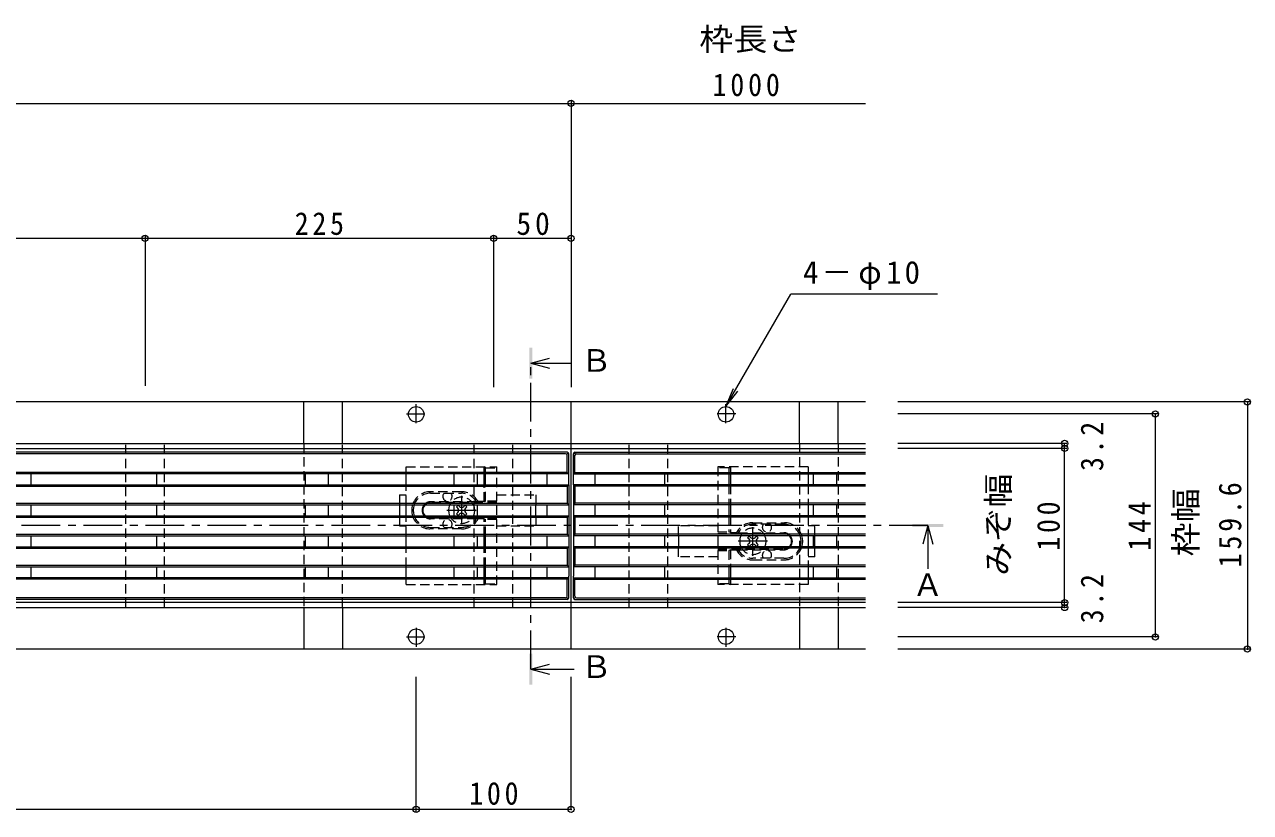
# Model space of a CAD drawing. Units: millimetres at full size, sheet at 1:5; some dimension numbers follow another scale. Extents: x -1782 to 1922, y -1359 to 1336.
# Drawn here: x -792 to -1, y 104 to 613 of the extents above; entities that cross this region are included whole.
import ezdxf
from ezdxf.enums import TextEntityAlignment as Align

# ---------------------------------------------------------------- set-up
doc = ezdxf.new("R2010")
doc.units = ezdxf.units.MM
doc.header["$LTSCALE"] = 5
doc.header["$PDMODE"] = 32
doc.header["$PDSIZE"] = 4
doc.linetypes.add('CHAIN1', pattern=[8, 5, -1, 1, -1])
doc.linetypes.add('DASHED1', pattern=[1.8, 1.2, -0.6])
for name, color, linetype, lineweight in [('4-0_通り芯', 7, 'Continuous', 9), ('4-2_給水施設', 3, 'Continuous', 9), ('4-4_ハッチ', 7, 'Continuous', 9), ('4-5_図形', 7, 'Continuous', 9)]:
    doc.layers.add(name, color=color, linetype=linetype, lineweight=lineweight)
doc.styles.add('ＭＳ ゴシック', font='')
doc.styles.get('ＭＳ ゴシック').set_extended_font_data('MS Gothic')

msp = doc.modelspace()

# ---------------------------------------------------------------- linework, layer by layer
at = {"layer": '4-0_通り芯'}
for p, q in [((-249.529, 369.111), (-1629.529, 369.111)), ((-612.029, 342.311), (-612.029, 369.111)), ((-587.029, 342.311), (-587.029, 369.111)), ((-439.529, 209.511), (-439.529, 369.111)), ((-292.029, 342.311), (-292.029, 369.111)), ((-267.029, 342.311), (-267.029, 369.111)), ((-1629.529, 342.311), (-249.529, 342.311)), ((-1629.529, 339.111), (-249.529, 339.111)), ((-550.228, 302.611), (-550.228, 295.611)), ((-462.228, 295.611), (-462.228, 302.611)), ((-370.188, 282.611), (-370.188, 275.611)), ((-282.188, 275.611), (-282.188, 282.611)), ((-249.529, 239.511), (-1629.529, 239.511)), ((-1629.529, 236.311), (-249.529, 236.311)), ((-612.029, 236.311), (-612.029, 209.511)), ((-587.029, 236.311), (-587.029, 209.511)), ((-292.029, 236.311), (-292.029, 209.511)), ((-267.029, 236.311), (-267.029, 209.511)), ((-249.529, 209.511), (-1629.529, 209.511))]:
    msp.add_line(p, q, dxfattribs=at)
at = {"layer": '4-0_通り芯', "linetype": 'DASHED1'}
for p, q in [((-727.029, 236.311), (-727.029, 342.311)), ((-702.029, 236.311), (-702.029, 342.311)), ((-612.029, 342.311), (-612.029, 236.311)), ((-587.029, 236.311), (-587.029, 342.311)), ((-502.029, 236.311), (-502.029, 342.311)), ((-477.029, 236.311), (-477.029, 342.311)), ((-402.029, 236.311), (-402.029, 342.311)), ((-377.029, 236.311), (-377.029, 342.311)), ((-292.029, 342.311), (-292.029, 236.311)), ((-267.029, 342.311), (-267.029, 236.311)), ((-550.228, 309.111), (-550.228, 302.611)), ((-550.228, 309.111), (-545.928, 309.111)), ((-462.228, 295.611), (-462.228, 289.111)), ((-487.528, 289.111), (-462.228, 289.111)), ((-370.188, 282.611), (-370.188, 289.111)), ((-344.888, 289.111), (-370.188, 289.111)), ((-282.188, 269.111), (-286.488, 269.111)), ((-282.188, 269.111), (-282.188, 275.611))]:
    msp.add_line(p, q, dxfattribs=at)
at = {"layer": '4-0_通り芯', "color": 3, "linetype": 'DASHED1'}
for p, q in [((-545.928, 327.111), (-487.528, 327.111)), ((-545.928, 322.611), (-545.928, 327.111)), ((-494.728, 326.611), (-495.728, 327.111)), ((-495.728, 322.611), (-495.728, 327.111)), ((-494.728, 326.611), (-487.528, 326.611)), ((-494.728, 322.611), (-494.728, 326.611)), ((-487.528, 251.111), (-487.528, 327.111)), ((-286.488, 327.111), (-344.888, 327.111)), ((-344.888, 327.111), (-344.888, 251.111)), ((-337.688, 326.611), (-344.888, 326.611)), ((-337.688, 326.611), (-336.688, 327.111)), ((-337.688, 326.611), (-337.688, 322.611)), ((-336.688, 327.111), (-336.688, 322.611)), ((-286.488, 327.111), (-286.488, 322.611)), ((-545.928, 302.611), (-545.928, 315.611)), ((-510.248, 311.111), (-530.228, 311.111)), ((-530.228, 310.111), (-510.248, 310.111)), ((-495.728, 304.711), (-495.728, 315.611)), ((-494.728, 305.111), (-494.728, 315.611)), ((-337.688, 315.611), (-337.688, 302.611)), ((-336.688, 315.611), (-336.688, 302.611)), ((-286.488, 315.611), (-286.488, 302.611)), ((-500.702, 304.611), (-530.228, 304.611)), ((-487.528, 304.111), (-530.228, 304.111)), ((-499.615, 304.711), (-500.702, 304.611)), ((-495.728, 304.711), (-499.615, 304.711)), ((-495.728, 304.711), (-494.728, 305.111)), ((-487.528, 305.111), (-494.728, 305.111)), ((-545.928, 282.611), (-545.928, 295.611)), ((-487.528, 294.111), (-530.228, 294.111)), ((-500.702, 293.611), (-530.228, 293.611)), ((-499.615, 293.511), (-500.702, 293.611)), ((-495.728, 293.511), (-499.615, 293.511)), ((-495.728, 282.611), (-495.728, 293.511)), ((-495.728, 293.511), (-494.728, 293.111)), ((-494.728, 282.611), (-494.728, 293.111)), ((-487.528, 293.111), (-494.728, 293.111)), ((-337.688, 295.611), (-337.688, 285.111)), ((-336.688, 295.611), (-336.688, 284.711)), ((-286.488, 295.611), (-286.488, 282.611)), ((-530.428, 288.111), (-510.248, 288.111)), ((-510.248, 287.111), (-530.428, 287.111)), ((-344.888, 285.111), (-337.688, 285.111)), ((-336.688, 284.711), (-337.688, 285.111)), ((-322.168, 291.111), (-301.988, 291.111)), ((-301.988, 290.111), (-322.168, 290.111)), ((-344.888, 284.111), (-302.188, 284.111)), ((-336.688, 284.711), (-332.801, 284.711)), ((-332.801, 284.711), (-331.714, 284.611)), ((-331.714, 284.611), (-302.188, 284.611)), ((-545.928, 262.611), (-545.928, 275.611)), ((-495.728, 262.611), (-495.728, 275.611)), ((-494.728, 262.611), (-494.728, 275.611)), ((-344.888, 274.111), (-302.188, 274.111)), ((-344.888, 273.111), (-337.688, 273.111)), ((-336.688, 273.511), (-337.688, 273.111)), ((-337.688, 273.111), (-337.688, 262.611)), ((-336.688, 273.511), (-336.688, 262.611)), ((-336.688, 273.511), (-332.801, 273.511)), ((-332.801, 273.511), (-331.714, 273.611)), ((-331.714, 273.611), (-302.188, 273.611)), ((-286.488, 275.611), (-286.488, 262.611)), ((-302.188, 268.111), (-322.168, 268.111)), ((-322.168, 267.111), (-302.188, 267.111)), ((-545.928, 251.111), (-545.928, 255.611)), ((-495.728, 251.111), (-495.728, 255.611)), ((-494.728, 251.611), (-494.728, 255.611)), ((-337.688, 255.611), (-337.688, 251.611)), ((-336.688, 255.611), (-336.688, 251.111)), ((-286.488, 255.611), (-286.488, 251.111)), ((-545.928, 251.111), (-487.528, 251.111)), ((-494.728, 251.611), (-495.728, 251.111)), ((-494.728, 251.611), (-487.528, 251.611)), ((-337.688, 251.611), (-344.888, 251.611)), ((-286.488, 251.111), (-344.888, 251.111)), ((-337.688, 251.611), (-336.688, 251.111))]:
    msp.add_line(p, q, dxfattribs=at)
at = {"layer": '4-0_通り芯', "color": 3}
for p, q in [((-545.928, 315.611), (-545.928, 322.611)), ((-495.728, 315.611), (-495.728, 322.611)), ((-494.728, 315.611), (-494.728, 322.611)), ((-337.688, 322.611), (-337.688, 315.611)), ((-336.688, 322.611), (-336.688, 315.611)), ((-286.488, 322.611), (-286.488, 315.611)), ((-545.928, 295.611), (-545.928, 302.611)), ((-337.688, 302.611), (-337.688, 295.611)), ((-336.688, 302.611), (-336.688, 295.611)), ((-286.488, 302.611), (-286.488, 295.611)), ((-545.928, 275.611), (-545.928, 282.611)), ((-495.728, 275.611), (-495.728, 282.611)), ((-494.728, 275.611), (-494.728, 282.611)), ((-286.488, 282.611), (-286.488, 275.611)), ((-545.928, 255.611), (-545.928, 262.611)), ((-495.728, 255.611), (-495.728, 262.611)), ((-494.728, 255.611), (-494.728, 262.611)), ((-337.688, 262.611), (-337.688, 255.611)), ((-336.688, 262.611), (-336.688, 255.611)), ((-286.488, 262.611), (-286.488, 255.611))]:
    msp.add_line(p, q, dxfattribs=at)
at = {"layer": '4-0_通り芯', "color": 6}
for p, q in [((-512.526, 302.47), (-513.587, 301.409)), ((-512.703, 300.526), (-513.587, 301.409)), ((-511.642, 301.586), (-512.526, 302.47)), ((-508.814, 301.586), (-507.93, 302.47)), ((-507.93, 302.47), (-506.869, 301.409)), ((-507.753, 300.526), (-506.869, 301.409)), ((-511.642, 296.637), (-512.526, 295.753)), ((-508.814, 296.637), (-507.93, 295.753)), ((-324.663, 277.697), (-325.546, 276.813)), ((-323.602, 281.586), (-324.486, 282.47)), ((-320.773, 281.586), (-319.89, 282.47)), ((-319.713, 277.697), (-318.829, 276.813)), ((-324.486, 275.753), (-325.546, 276.813)), ((-323.602, 276.637), (-324.486, 275.753)), ((-320.773, 276.637), (-319.89, 275.753)), ((-319.89, 275.753), (-318.829, 276.813))]:
    msp.add_line(p, q, dxfattribs=at)
at = {"layer": '4-0_通り芯', "linetype": 'CHAIN1'}
for p, q in [((-510.228, 308.542), (-510.228, 290.075)), ((-519.65, 299.111), (-500.85, 299.111)), ((-322.188, 269.681), (-322.188, 288.148)), ((-312.766, 279.111), (-331.565, 279.111))]:
    msp.add_line(p, q, dxfattribs=at)
at = {"layer": '4-0_通り芯', "linetype": 'DASHED1'}
for points in [[(-487.528, 309.111), (-462.228, 309.111), (-462.228, 302.611)], [(-550.228, 295.611), (-550.228, 289.111), (-545.928, 289.111)], [(-282.188, 282.611), (-282.188, 289.111), (-286.488, 289.111)], [(-344.888, 269.111), (-370.188, 269.111), (-370.188, 275.611)]]:
    msp.add_lwpolyline(points, dxfattribs=at)
at = {"layer": '4-0_通り芯', "color": 6}
for points in [[(-512.703, 297.697), (-513.587, 296.813), (-512.526, 295.753)], [(-507.753, 297.697), (-506.869, 296.813), (-507.93, 295.753)], [(-324.663, 280.526), (-325.546, 281.409), (-324.486, 282.47)], [(-319.713, 280.526), (-318.829, 281.409), (-319.89, 282.47)]]:
    msp.add_lwpolyline(points, dxfattribs=at)
at = {"layer": '4-0_通り芯'}
for centre in [(-539.529, 361.111), (-339.529, 361.111), (-539.529, 217.511), (-339.529, 217.511)]:
    msp.add_circle(centre, 5, dxfattribs=at)
at = {"layer": '4-0_通り芯', "color": 3, "linetype": 'DASHED1'}
for centre, radius, start, end in [((-530.428, 299.111), 12, 89.04516, 163.04224), ((-530.428, 299.111), 11, 88.95837, 161.447), ((-519.328, 308.111), 3, 138.18969, 41.81031), ((-510.228, 299.111), 12, 27.81814, 90), ((-510.228, 299.111), 11, 30, 90), ((-530.228, 299.111), 5.5, 90, 140.4788), ((-530.228, 299.111), 5, 90, 135.573), ((-530.428, 299.111), 12, 196.95776, 270), ((-530.428, 299.111), 11, 198.553, 270), ((-530.228, 299.111), 5.5, 219.5212, 270), ((-530.228, 299.111), 5, 224.427, 270), ((-519.328, 290.111), 3, 318.18969, 221.81031), ((-510.228, 299.111), 11, 270, 330), ((-510.228, 299.111), 12, 270, 332.18186), ((-322.188, 279.111), 12, 90, 152.18186), ((-322.188, 279.111), 11, 90, 150), ((-313.088, 288.111), 3, 138.18969, 41.81031), ((-301.988, 279.111), 12, 16.95776, 90), ((-301.988, 279.111), 11, 18.553, 90), ((-302.188, 279.111), 5.5, 39.5212, 90), ((-302.188, 279.111), 5, 44.427, 90), ((-322.188, 279.111), 12, 207.81814, 270), ((-322.188, 279.111), 11, 210, 270), ((-313.088, 270.111), 3, 318.18969, 221.81031), ((-301.988, 279.111), 11, 268.95837, 341.447), ((-301.988, 279.111), 12, 269.04516, 343.04224), ((-302.188, 279.111), 5.5, 270, 320.4788), ((-302.188, 279.111), 5, 270, 315.573)]:
    msp.add_arc(centre, radius, start, end, dxfattribs=at)
at = {"layer": '4-0_通り芯', "color": 3}
for centre, radius, start, end in [((-530.428, 299.111), 12, 163.04224, 196.95776), ((-530.428, 299.111), 11, 161.447, 198.553), ((-530.228, 299.111), 5.5, 140.4788, 219.5212), ((-530.228, 299.111), 5, 135.573, 224.427), ((-302.188, 279.111), 5, 315.573, 44.427), ((-302.188, 279.111), 5.5, 320.4788, 39.5212), ((-301.988, 279.111), 11, 341.447, 18.553), ((-301.988, 279.111), 12, 343.04224, 16.95776)]:
    msp.add_arc(centre, radius, start, end, dxfattribs=at)
at = {"layer": '4-0_通り芯', "color": 6}
for centre, radius, start, end in [((-510.228, 299.111), 8.5, 155.68426, 204.31574), ((-510.228, 303), 2, 225, 315), ((-510.228, 299.111), 8.5, 335.68426, 24.31574), ((-514.117, 299.111), 2, 315, 45), ((-510.228, 295.222), 2, 45, 135), ((-506.339, 299.111), 2, 135, 225), ((-322.188, 279.111), 8.5, 155.68426, 204.31574), ((-326.077, 279.111), 2, 315, 45), ((-322.188, 283), 2, 225, 315), ((-322.188, 275.222), 2, 45, 135), ((-318.299, 279.111), 2, 135, 225), ((-322.188, 279.111), 8.5, 335.68426, 24.31574)]:
    msp.add_arc(centre, radius, start, end, dxfattribs=at)
at = {"layer": '4-0_通り芯', "color": 6, "linetype": 'DASHED1'}
for centre, start, end in [((-510.228, 299.111), 24.31574, 155.68426), ((-510.228, 299.111), 204.31574, 335.68426), ((-322.188, 279.111), 24.31574, 155.68426), ((-322.188, 279.111), 204.31574, 335.68426)]:
    msp.add_arc(centre, 8.5, start, end, dxfattribs=at)
at = {"layer": '4-2_給水施設'}
for p, q in [((-442.029, 336.611), (-1437.029, 336.611)), ((-443.029, 335.611), (-1436.029, 335.611)), ((-442.322, 335.319), (-441.322, 336.319)), ((-442.029, 323.611), (-442.029, 334.611)), ((-441.029, 322.611), (-441.029, 335.611)), ((-438.029, 322.611), (-438.029, 335.611)), ((-436.736, 335.319), (-437.736, 336.319)), ((-437.029, 336.611), (-249.529, 336.611)), ((-437.029, 323.611), (-437.029, 334.611)), ((-436.029, 335.611), (-249.529, 335.611)), ((-441.029, 322.611), (-1438.029, 322.611)), ((-442.029, 323.611), (-1436.029, 323.611)), ((-788.029, 315.611), (-788.029, 322.611)), ((-707.029, 315.611), (-707.029, 322.611)), ((-611.029, 315.611), (-611.029, 322.611)), ((-596.029, 315.611), (-596.029, 322.611)), ((-515.029, 315.611), (-515.029, 322.611)), ((-500.029, 315.611), (-500.029, 322.611)), ((-455.029, 315.611), (-455.029, 322.611)), ((-442.029, 323.611), (-441.029, 322.611)), ((-441.029, 315.611), (-441.029, 322.611)), ((-437.029, 323.611), (-438.029, 322.611)), ((-438.029, 322.611), (-249.529, 322.611)), ((-438.029, 315.611), (-438.029, 322.611)), ((-437.029, 323.611), (-249.529, 323.611)), ((-424.029, 315.611), (-424.029, 322.611)), ((-379.029, 315.611), (-379.029, 322.611)), ((-283.029, 315.611), (-283.029, 322.611)), ((-268.029, 315.611), (-268.029, 322.611)), ((-1438.029, 315.611), (-441.029, 315.611)), ((-1437.029, 314.611), (-442.017, 314.611)), ((-442.029, 314.611), (-441.029, 315.611)), ((-442.029, 314.611), (-442.029, 303.611)), ((-441.029, 315.611), (-441.029, 302.611)), ((-249.529, 315.611), (-438.029, 315.611)), ((-437.029, 314.611), (-438.029, 315.611)), ((-438.029, 315.611), (-438.029, 302.611)), ((-249.529, 314.611), (-437.041, 314.611)), ((-437.029, 314.611), (-437.029, 303.611)), ((-1438.029, 302.611), (-441.029, 302.611)), ((-1437.029, 303.611), (-442.029, 303.611)), ((-788.029, 295.611), (-788.029, 302.611)), ((-707.029, 295.611), (-707.029, 302.611)), ((-611.029, 295.611), (-611.029, 302.611)), ((-596.029, 295.611), (-596.029, 302.611)), ((-515.029, 295.611), (-515.029, 302.611)), ((-500.029, 295.611), (-500.029, 302.611)), ((-455.029, 295.611), (-455.029, 302.611)), ((-442.029, 303.611), (-441.029, 302.611)), ((-441.029, 302.611), (-441.029, 256.668)), ((-437.029, 303.611), (-438.029, 302.611)), ((-249.529, 302.611), (-438.029, 302.611)), ((-438.029, 302.611), (-438.029, 256.668)), ((-249.529, 303.611), (-437.029, 303.611)), ((-424.029, 295.611), (-424.029, 302.611)), ((-379.029, 295.611), (-379.029, 302.611)), ((-283.029, 295.611), (-283.029, 302.611)), ((-268.029, 295.611), (-268.029, 302.611)), ((-1438.029, 295.611), (-441.029, 295.611)), ((-1437.029, 294.611), (-442.017, 294.611)), ((-442.029, 294.611), (-441.029, 295.611)), ((-442.029, 294.611), (-442.029, 283.611)), ((-249.529, 295.611), (-438.029, 295.611)), ((-437.029, 294.611), (-438.029, 295.611)), ((-249.529, 294.611), (-437.041, 294.611)), ((-437.029, 294.611), (-437.029, 283.611)), ((-1438.029, 282.611), (-441.029, 282.611)), ((-1437.029, 283.611), (-442.029, 283.611)), ((-788.029, 275.611), (-788.029, 282.611)), ((-707.029, 275.611), (-707.029, 282.611)), ((-611.029, 275.611), (-611.029, 282.611)), ((-596.029, 275.611), (-596.029, 282.611)), ((-515.029, 275.611), (-515.029, 282.611)), ((-500.029, 275.611), (-500.029, 282.611)), ((-455.029, 275.611), (-455.029, 282.611)), ((-442.029, 283.611), (-441.029, 282.611)), ((-437.029, 283.611), (-438.029, 282.611)), ((-249.529, 282.611), (-438.029, 282.611)), ((-249.529, 283.611), (-437.029, 283.611)), ((-424.029, 275.611), (-424.029, 282.611)), ((-379.029, 275.611), (-379.029, 282.611)), ((-283.029, 275.611), (-283.029, 282.611)), ((-268.029, 275.611), (-268.029, 282.611)), ((-1438.029, 275.611), (-441.029, 275.611)), ((-1437.029, 274.611), (-442.017, 274.611)), ((-442.029, 274.611), (-441.029, 275.611)), ((-442.029, 274.611), (-442.029, 263.611)), ((-249.529, 275.611), (-438.029, 275.611)), ((-437.029, 274.611), (-438.029, 275.611)), ((-249.529, 274.611), (-437.041, 274.611)), ((-437.029, 274.611), (-437.029, 263.611)), ((-1438.029, 262.611), (-441.029, 262.611)), ((-1437.029, 263.611), (-442.029, 263.611)), ((-788.029, 255.611), (-788.029, 262.611)), ((-707.029, 255.611), (-707.029, 262.611)), ((-611.029, 255.611), (-611.029, 262.611)), ((-596.029, 255.611), (-596.029, 262.611)), ((-515.029, 255.611), (-515.029, 262.611)), ((-500.029, 255.611), (-500.029, 262.611)), ((-455.029, 255.611), (-455.029, 262.611)), ((-442.029, 263.611), (-441.029, 262.611)), ((-437.029, 263.611), (-438.029, 262.611)), ((-249.529, 262.611), (-438.029, 262.611)), ((-249.529, 263.611), (-437.029, 263.611)), ((-424.029, 255.611), (-424.029, 262.611)), ((-379.029, 255.611), (-379.029, 262.611)), ((-283.029, 255.611), (-283.029, 262.611)), ((-268.029, 255.611), (-268.029, 262.611)), ((-441.029, 255.611), (-1438.029, 255.611)), ((-442.029, 254.611), (-1437.029, 254.611)), ((-442.029, 254.611), (-441.029, 255.611)), ((-442.029, 243.611), (-442.029, 254.611)), ((-441.029, 242.611), (-441.029, 256.668)), ((-438.029, 242.611), (-438.029, 256.668)), ((-438.029, 255.611), (-249.529, 255.611)), ((-437.029, 254.611), (-438.029, 255.611)), ((-437.029, 254.611), (-249.529, 254.611)), ((-437.029, 243.611), (-437.029, 254.611)), ((-443.029, 242.611), (-1436.029, 242.611)), ((-442.322, 242.904), (-441.322, 241.904)), ((-436.736, 242.904), (-437.736, 241.904)), ((-437.029, 241.611), (-249.529, 241.611)), ((-436.029, 242.611), (-249.529, 242.611))]:
    msp.add_line(p, q, dxfattribs=at)
msp.add_lwpolyline([(-442.029, 241.611), (-498.292, 241.611), (-1437.029, 241.611)], dxfattribs=at)
for centre, start, end in [((-443.029, 334.611), 0, 90), ((-442.029, 335.611), 0, 90), ((-437.029, 335.611), 90, 180), ((-436.029, 334.611), 90, 180), ((-443.029, 243.611), 270, 0), ((-442.029, 242.611), 270, 0), ((-437.029, 242.611), 180, 270), ((-436.029, 243.611), 180, 270)]:
    msp.add_arc(centre, 1, start, end, dxfattribs=at)
at = {"layer": '4-4_ハッチ'}
for p, q in [((-439.529, 563.357), (-439.529, 378.652)), ((-1629.529, 561.857), (-249.529, 561.857)), ((-714.529, 476.163), (-714.529, 379.467)), ((-489.529, 476.163), (-489.529, 378.652)), ((-439.529, 474.663), (-1439.529, 474.663)), ((-1.446, 369.111), (-228.62, 369.111)), ((-2.946, 369.111), (-2.946, 209.511)), ((-60.786, 361.311), (-228.62, 361.311)), ((-62.286, 217.311), (-62.286, 361.311)), ((-119.403, 342.311), (-228.62, 342.311)), ((-120.903, 236.311), (-120.903, 342.311)), ((-119.403, 339.111), (-228.62, 339.111)), ((-119.403, 239.511), (-228.62, 239.511)), ((-119.403, 236.311), (-228.62, 236.311)), ((-60.786, 217.311), (-228.62, 217.311)), ((-1.446, 209.511), (-228.62, 209.511)), ((-539.529, 104.506), (-539.529, 191.55)), ((-439.529, 106.006), (-439.529, 191.55)), ((-539.529, 106.006), (-1339.529, 106.006)), ((-439.529, 106.006), (-539.529, 106.006))]:
    msp.add_line(p, q, dxfattribs=at)
at = {"layer": '4-4_ハッチ', "linetype": 'CHAIN1'}
for p, q in [((-539.529, 355.435), (-539.529, 367.64)), ((-339.529, 355.435), (-339.529, 367.64)), ((-545.791, 361.311), (-533.927, 361.311)), ((-333.267, 361.311), (-345.131, 361.311)), ((-539.529, 223.187), (-539.529, 210.982)), ((-339.529, 223.187), (-339.529, 210.982)), ((-545.791, 217.311), (-533.927, 217.311)), ((-333.267, 217.311), (-345.131, 217.311))]:
    msp.add_line(p, q, dxfattribs=at)
at = {"layer": '4-4_ハッチ'}
for p in [(-439.529, 561.857), (-714.529, 474.663), (-489.529, 474.663), (-439.529, 474.663), (-2.946, 369.111), (-62.286, 361.311), (-120.903, 342.311), (-120.903, 339.111), (-120.903, 239.511), (-120.903, 236.311), (-62.286, 217.311), (-2.946, 209.511), (-539.529, 106.006), (-439.529, 106.006)]:
    msp.add_point(p, dxfattribs=at)
at = {"layer": '4-5_図形'}
for p, q in [((-339.529, 366.111), (-297.606, 438.724)), ((-202.94, 438.724), (-297.606, 438.724)), ((-339.529, 366.111), (-334.745, 377.66)), ((-339.529, 366.111), (-331.919, 376.028))]:
    msp.add_line(p, q, dxfattribs=at)
at = {"layer": '4-5_図形', "color": 4}
for p, q in [((-465.564, 394.133), (-453.564, 397.333)), ((-465.564, 394.133), (-453.564, 390.933)), ((-465.564, 394.133), (-439.529, 394.133)), ((-209.267, 289.311), (-212.467, 277.311)), ((-209.267, 289.311), (-209.267, 261.311)), ((-209.267, 289.311), (-206.067, 277.311)), ((-465.564, 196.459), (-453.564, 199.659)), ((-465.564, 196.459), (-437.564, 196.459)), ((-465.564, 196.459), (-453.564, 193.259))]:
    msp.add_line(p, q, dxfattribs=at)
at = {"layer": '4-5_図形', "color": 4, "linetype": 'CHAIN1'}
for p, q in [((-465.564, 196.459), (-465.564, 394.133)), ((-209.267, 289.311), (-1665.954, 289.311))]:
    msp.add_line(p, q, dxfattribs=at)
at = {"layer": '4-5_図形', "color": 4}
for points in [[(-464.564, 404.133), (-464.564, 384.133), (-466.564, 404.133), (-466.564, 384.133)], [(-199.267, 288.311), (-219.267, 288.311), (-199.267, 290.311), (-219.267, 290.311)], [(-464.564, 186.459), (-464.564, 206.459), (-466.564, 186.459), (-466.564, 206.459)]]:
    msp.add_solid(points, dxfattribs=at)

# ---------------------------------------------------------------- texts
at = {"layer": '4-4_ハッチ', "color": 2, "char_height": 14.66, "attachment_point": 7, "style": 'ＭＳ ゴシック'}
for s, insert in [('\\T1.28;\\W0.9;1000', (-348.209, 566.308)), ('\\T1.27;\\W0.9;225', (-617.918, 476.7)), ('\\T1.27;\\W0.95;50', (-474.793, 476.7)), ('\\T1.27;\\W0.9;100', (-505.239, 108.82))]:
    msp.add_mtext(s, dxfattribs=dict(at, insert=insert))
at = {"layer": '4-4_ハッチ', "color": 2, "char_height": 14.66, "attachment_point": 7, "rotation": 90, "style": 'ＭＳ ゴシック'}
for s, insert in [('\\T1.27;\\W0.9;3.2', (-95.76, 324.461)), ('\\T1.28;\\W0.9;159.6', (-6.668, 262.27)), ('\\T1.27;\\W0.9;100', (-123.903, 273.061)), ('\\T1.27;\\W0.9;144', (-65.286, 273.061)), ('\\T1.27;\\W0.9;3.2', (-95.76, 226.161))]:
    msp.add_mtext(s, dxfattribs=dict(at, insert=insert))
at = {"layer": '4-5_図形', "color": 2, "style": 'ＭＳ ゴシック', "width": 1.1}
msp.add_text('枠長さ', height=14.66, dxfattribs=at).set_placement((-356.763, 591.557), align=Align.BOTTOM_LEFT)
at = {"layer": '4-5_図形', "color": 2, "style": 'ＭＳ ゴシック'}
for s, p in [('Ｂ', (-433.272, 384.133)), ('Ａ', (-219.267, 239.311)), ('Ｂ', (-433.272, 186.459))]:
    msp.add_text(s, height=14.66, dxfattribs=at).set_placement(p, align=Align.BOTTOM_LEFT)
at = {"layer": '4-5_図形', "color": 2, "style": 'ＭＳ ゴシック', "width": 1.1}
for s, p in [('みぞ幅', (-152.033, 256.811)), ('枠幅', (-31.015, 269.348))]:
    msp.add_text(s, height=14.66, rotation=90, dxfattribs=at).set_placement(p, align=Align.BOTTOM_LEFT)
at = {"layer": '4-5_図形', "color": 2, "insert": (-289.829, 441.436), "char_height": 14.66, "attachment_point": 7, "style": 'ＭＳ ゴシック'}
msp.add_mtext('\\T1.19;4－φ10', dxfattribs=at)

doc.saveas('drawing.dxf')
